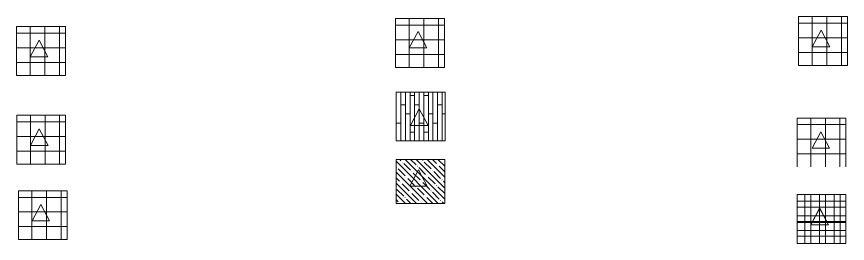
# Model space of a CAD drawing. Header units: millimetres. Extents: x -11773 to 96226, y -4908 to 46494.
# Drawn here: x 62149 to 96226, y -4908 to 4399 of the extents above; entities that cross this region are included whole.
import ezdxf

# ---------------------------------------------------------------- set-up
doc = ezdxf.new("R2010")
doc.units = ezdxf.units.MM
doc.layers.add('Линии', color=7, linetype='Continuous', lineweight=9, true_color=0x00a600)
doc.layers.add('Узлы', color=7, linetype='Continuous', lineweight=18)

msp = doc.modelspace()

# ---------------------------------------------------------------- hatches: boundary and pattern name
at = {"layer": 'Узлы', "lineweight": 9, "true_color": 0xc0c0c0}
h = msp.add_hatch(dxfattribs=at)
h.set_pattern_fill('FP_61', color=9, style=0, pattern_type=2)
h.set_pattern_definition([(0, (75849.2, -752.76), (0, 600), []), (90, (75849.2, -752.76), (-600, 4e-14), [])])
h.paths.add_polyline_path([(79693.797, 2315.646), (79693.797, 4315.646), (77693.797, 4315.646), (77693.797, 2315.646)])
at = {"layer": 'Узлы', "lineweight": 9, "true_color": 0x808080}
h = msp.add_hatch(dxfattribs=at)
h.set_pattern_fill('FP_63', color=8, style=0, pattern_type=2)
h.set_pattern_definition([(0, (92381, -669.8), (0, 600), []), (90, (92381, -669.8), (-600, 4e-14), [])])
h.paths.add_polyline_path([(96225.619, 2398.588), (96225.619, 4398.588), (94225.619, 4398.588), (94225.619, 2398.588)])
at = {"layer": 'Узлы', "lineweight": 9, "true_color": 0xc0c0c0}
h = msp.add_hatch(dxfattribs=at)
h.set_pattern_fill('FP_59', color=9, style=0, pattern_type=2)
h.set_pattern_definition([(0, (60304.86, -1082.56), (0, 600), []), (90, (60304.86, -1082.56), (-600, 4e-14), [])])
h.paths.add_polyline_path([(64149.485, 1985.846), (64149.485, 3985.846), (62149.485, 3985.846), (62149.485, 1985.846)])
h = msp.add_hatch(dxfattribs=at)
h.set_pattern_fill('FP_62', color=9, style=0, pattern_type=2)
h.set_pattern_definition([(90, (83738.4, -2601.44), (-188, 1e-14), []), (180, (83738.4, -2601.44), (-376, -376), [188, -1316]), (180, (83550.4, -1849.44), (-376, -376), [188, -1316])])
h.paths.add_polyline_path([(77722.404, -704.354), (79722.404, -704.354), (79722.404, 1295.646), (77722.404, 1295.646)])
h = msp.add_hatch(dxfattribs=at)
h.set_pattern_fill('FP_65', color=9, style=0, pattern_type=2)
h.set_pattern_definition([(0, (60313.8, -4720.4), (0, 600), []), (90, (60313.8, -4720.4), (-600, 4e-14), [])])
h.paths.add_polyline_path([(62158.399, -1652.01), (64158.399, -1652.01), (64158.399, 347.99), (62158.399, 347.99)])
at = {"layer": 'Узлы', "lineweight": 9, "true_color": 0x808080}
h = msp.add_hatch(dxfattribs=at)
h.set_pattern_fill('FP_64', color=8, style=0, pattern_type=2)
h.set_pattern_definition([(0, (92321.86, -4830.7), (0, 600), []), (90, (92321.86, -4830.7), (-600, 4e-14), [])])
h.paths.add_polyline_path([(94225.619, -1762.276), (96166.485, -1762.276), (96166.485, 237.724), (94166.485, 237.724), (94166.485, -1762.276)])
at = {"layer": 'Узлы', "lineweight": 9, "true_color": 0xc0c0c0}
h = msp.add_hatch(dxfattribs=at)
h.set_pattern_fill('FP_57', color=9, style=0, pattern_type=2)
h.set_pattern_definition([(135, (62703.5, 0), (-224.5064, -224.5064), []), (135, (62928, 0), (-224.5064, -224.5064), [396.875, -79.375, 3.353, -76.022])])
h.paths.add_polyline_path([(77712.706, -3272.605), (79712.706, -3272.605), (79712.706, -1463.221), (77712.706, -1463.221)])
h = msp.add_hatch(dxfattribs=at)
h.set_pattern_fill('FP_60', color=9, style=0, pattern_type=2)
h.set_pattern_definition([(0, (60375.33, -7818.3), (0, 600), []), (90, (60375.33, -7818.3), (-600, 4e-14), [])])
h.paths.add_polyline_path([(62219.96, -4749.866), (64219.96, -4749.866), (64219.96, -2749.866), (62219.96, -2749.866)])
h = msp.add_hatch(dxfattribs=at)
h.set_pattern_fill('FP_94', color=9, style=0, pattern_type=2)
h.set_pattern_definition([(270, (90882.44, -2215.4), (600, 4e-14), []), (0, (90882.44, -2215.4), (0, 600), [])])
h.paths.add_polyline_path([(96166.485, -4907.59), (96166.485, -2907.59), (94166.485, -2907.59), (94166.485, -4907.59)])
at = {"layer": 'Узлы', "lineweight": 9, "true_color": 0x808080}
h = msp.add_hatch(dxfattribs=at)
h.set_pattern_fill('FP_59', color=8, style=0, pattern_type=2)
h.set_pattern_definition([(0, (92323.5, -7976), (0, 600), []), (90, (92323.5, -7976), (-600, 4e-14), [])])
h.paths.add_polyline_path([(96168.132, -4907.59), (96168.132, -2907.59), (94168.132, -2907.59), (94168.132, -4907.59)])

# ---------------------------------------------------------------- linework, layer by layer
at = {"layer": 'Линии', "color": 7}
for p, q in [((79693.797, 4315.646), (77693.797, 4315.646)), ((77693.797, 4315.646), (77693.797, 2315.646)), ((79693.797, 2315.646), (79693.797, 4315.646)), ((96225.619, 4398.588), (94225.619, 4398.588)), ((94225.619, 4398.588), (94225.619, 2398.588)), ((96225.619, 2398.588), (96225.619, 4398.588)), ((64149.485, 3985.846), (62149.485, 3985.846)), ((62149.485, 3985.846), (62149.485, 1985.846)), ((64149.485, 1985.846), (64149.485, 3985.846)), ((94225.619, 2398.588), (96225.619, 2398.588)), ((77693.797, 2315.646), (79693.797, 2315.646)), ((62149.485, 1985.846), (64149.485, 1985.846)), ((79722.404, 1295.646), (77722.404, 1295.646)), ((77722.404, 1295.646), (77722.404, -704.354)), ((79722.404, -704.354), (79722.404, 1295.646)), ((64158.399, 347.99), (62158.399, 347.99)), ((62158.399, 347.99), (62158.399, -1652.01)), ((64158.399, -1652.01), (64158.399, 347.99)), ((96166.485, 237.724), (94166.485, 237.724)), ((94166.485, 237.724), (94166.485, -1762.276)), ((96166.485, -1762.276), (96166.485, 237.724)), ((77722.404, -704.354), (79722.404, -704.354)), ((62158.399, -1652.01), (64158.399, -1652.01)), ((79712.706, -1463.221), (77712.706, -1463.221)), ((77712.706, -1463.221), (77712.706, -3272.605)), ((79712.706, -3272.605), (79712.706, -1463.221)), ((64219.96, -2749.866), (62219.96, -2749.866)), ((62219.96, -2749.866), (62219.96, -4749.866)), ((64219.96, -4749.866), (64219.96, -2749.866)), ((94166.485, -2907.59), (96166.485, -2907.59)), ((96166.485, -2907.59), (94166.485, -2907.59)), ((94166.485, -2907.59), (94166.485, -4907.59)), ((94168.132, -2907.59), (94168.132, -4907.59)), ((96166.485, -4907.59), (96166.485, -2907.59)), ((96168.132, -4907.59), (96168.132, -2907.59)), ((77712.706, -3272.605), (79712.706, -3272.605)), ((96168.132, -4052.904), (94168.132, -4052.904)), ((62219.96, -4749.866), (64219.96, -4749.866)), ((94166.485, -4907.59), (96166.485, -4907.59)), ((94168.132, -4907.59), (96168.132, -4907.59))]:
    msp.add_line(p, q, dxfattribs=at)
at = {"layer": 'Линии', "color": 1, "true_color": 0xff0000}
for p, q in [((78255.707, 3115.646), (78615.707, 3792.707)), ((78975.707, 3115.646), (78615.707, 3792.707)), ((94787.528, 3160.732), (95147.528, 3837.794)), ((95507.528, 3160.732), (95147.528, 3837.794)), ((62711.395, 2747.99), (63071.395, 3425.052)), ((63431.395, 2747.99), (63071.395, 3425.052)), ((78255.707, 3115.646), (78975.707, 3115.646)), ((94787.528, 3160.732), (95507.528, 3160.732)), ((62711.395, 2747.99), (63431.395, 2747.99)), ((78304.426, -63.221), (78664.426, 613.84)), ((79024.426, -63.221), (78664.426, 613.84)), ((62720.308, -889.866), (63080.308, -212.805)), ((63440.308, -889.866), (63080.308, -212.805)), ((78304.426, -63.221), (79024.426, -63.221)), ((94774.915, -1002.081), (95134.915, -325.02)), ((95494.915, -1002.081), (95134.915, -325.02)), ((62720.308, -889.866), (63440.308, -889.866)), ((94774.915, -1002.081), (95494.915, -1002.081)), ((78274.615, -2563.221), (78634.615, -1886.16)), ((78994.615, -2563.221), (78634.615, -1886.16)), ((78274.615, -2563.221), (78994.615, -2563.221)), ((62781.87, -3987.723), (63141.87, -3310.661)), ((63501.87, -3987.723), (63141.87, -3310.661)), ((94728.394, -4145.446), (95088.394, -3468.384)), ((94730.042, -4145.446), (95090.042, -3468.384)), ((95448.394, -4145.446), (95088.394, -3468.384)), ((95450.042, -4145.446), (95090.042, -3468.384)), ((62781.87, -3987.723), (63501.87, -3987.723)), ((94728.394, -4145.446), (95448.394, -4145.446)), ((94730.042, -4145.446), (95450.042, -4145.446))]:
    msp.add_line(p, q, dxfattribs=at)

doc.saveas('drawing.dxf')
